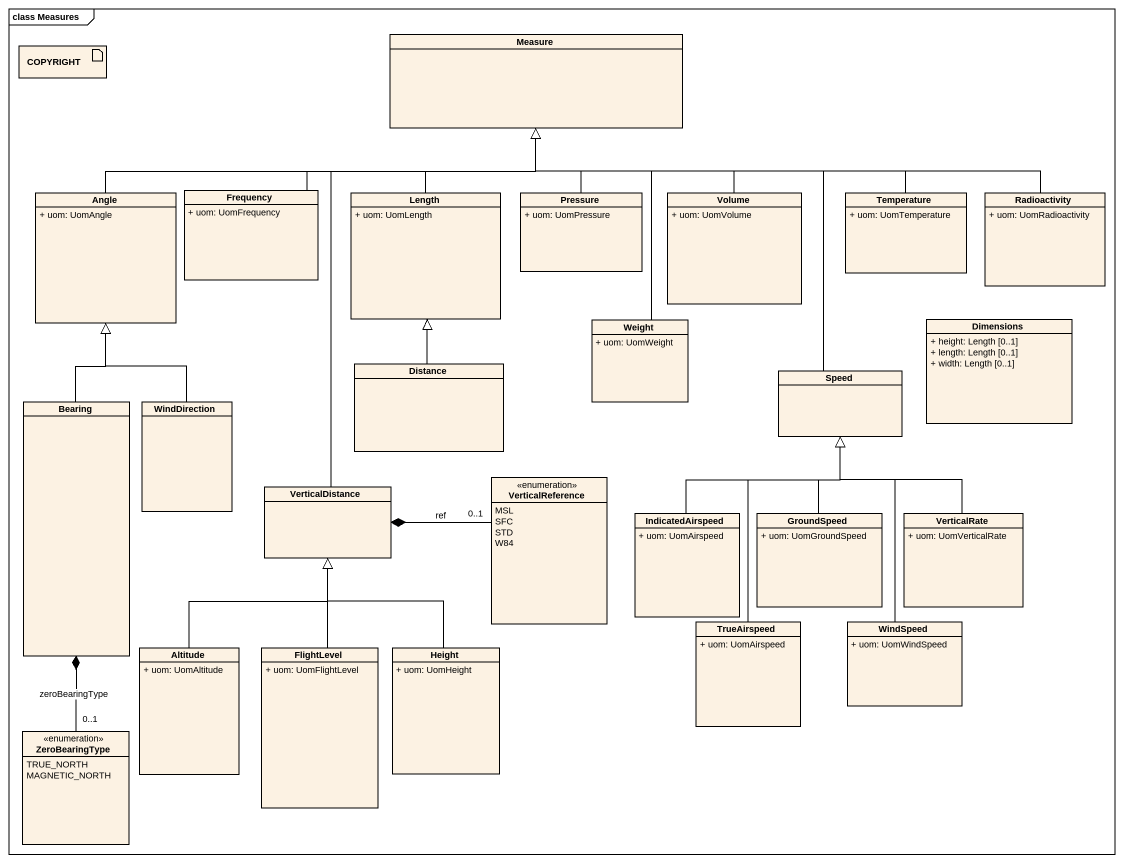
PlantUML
@startuml
mainframe class Measures
allowmixing
hide circle
hide empty members
skinparam classAttributeIconSize 0
artifact COPYRIGHT #FCF2E3
class Measure
class Angle {
  + uom: UomAngle
}
class Frequency #FCF2E3 {
  + uom: UomFrequency
}
class Length {
  + uom: UomLength
}
class Pressure {
  + uom: UomPressure
}
class Volume {
  + uom: UomVolume
}
class Temperature {
  + uom: UomTemperature
}
class Radioactivity {
  + uom: UomRadioactivity
}
class Weight {
  + uom: UomWeight
}
class Dimensions {
  + height: Length [0..1]
  + length: Length [0..1]
  + width: Length [0..1]
}
class Distance
class Speed #FCF2E3
class Bearing
class WindDirection
class VerticalDistance
enum VerticalReference {
  MSL
  SFC
  STD
  W84
}
class IndicatedAirspeed {
  + uom: UomAirspeed
}
class GroundSpeed #FCF2E3 {
  + uom: UomGroundSpeed
}
class VerticalRate {
  + uom: UomVerticalRate
}
class TrueAirspeed #FCF2E3 {
  + uom: UomAirspeed
}
class WindSpeed {
  + uom: UomWindSpeed
}
class Altitude #FCF2E3 {
  + uom: UomAltitude
}
class FlightLevel #FCF2E3 {
  + uom: UomFlightLevel
}
class Height {
  + uom: UomHeight
}
enum ZeroBearingType {
  TRUE_NORTH
  MAGNETIC_NORTH
}
Angle -right-|> Measure
Frequency -right-|> Measure
Length -up-|> Measure
Pressure -up-|> Measure
Volume -up-|> Measure
Temperature -left-|> Measure
Radioactivity -left-|> Measure
Weight -up-|> Measure
Distance -up-|> Length
Speed -up-|> Measure
Bearing -up-|> Angle
Bearing *-- "0..1" ZeroBearingType : zeroBearingType
WindDirection -up-|> Angle
VerticalDistance -up-|> Measure
VerticalDistance *-right- "0..1" VerticalReference : ref
IndicatedAirspeed -up-|> Speed
GroundSpeed -up-|> Speed
VerticalRate -up-|> Speed
TrueAirspeed -up-|> Speed
WindSpeed -up-|> Speed
Altitude -up-|> VerticalDistance
FlightLevel -up-|> VerticalDistance
Height -up-|> VerticalDistance
@enduml
